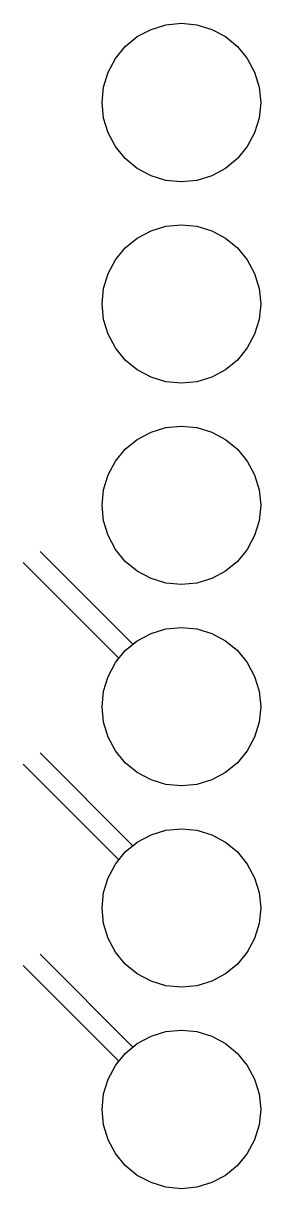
# Model space of a CAD drawing. Header units: millimetres. Extents: x 0 to 489, y -139 to 89.
# Drawn here: x 265.33 to 268.32, y -115.4 to -100.7 of the extents above; entities that cross this region are included whole.
import ezdxf

# ---------------------------------------------------------------- set-up
doc = ezdxf.new("R2010")
doc.units = ezdxf.units.MM
doc.header["$MEASUREMENT"] = 0
doc.layers.add('BLACK', color=7, linetype='CONTINUOUS')

msp = doc.modelspace()

# ---------------------------------------------------------------- linework, layer by layer
at = {"layer": 'BLACK', "linetype": 'Continuous'}
for p, q in [((266.76305, -100.86971), (266.93605, -100.77731)), ((266.76305, -100.86971), (266.93605, -100.77731)), ((266.76305, -100.86971), (266.93605, -100.77731)), ((266.76305, -100.86971), (266.93605, -100.77731)), ((266.93605, -100.77731), (267.12405, -100.72041)), ((266.93605, -100.77731), (267.12405, -100.72041)), ((266.93605, -100.77731), (267.12405, -100.72041)), ((266.93605, -100.77731), (267.12405, -100.72041)), ((267.12405, -100.72041), (267.31905, -100.70121)), ((267.12405, -100.72041), (267.31905, -100.70121)), ((267.12405, -100.72041), (267.31905, -100.70121)), ((267.12405, -100.72041), (267.31905, -100.70121)), ((267.31905, -100.70121), (267.51405, -100.72041)), ((267.31905, -100.70121), (267.51405, -100.72041)), ((267.31905, -100.70121), (267.51405, -100.72041)), ((267.31905, -100.70121), (267.51405, -100.72041)), ((267.51405, -100.72041), (267.70205, -100.77731)), ((267.51405, -100.72041), (267.70205, -100.77731)), ((267.51405, -100.72041), (267.70205, -100.77731)), ((267.51405, -100.72041), (267.70205, -100.77731)), ((267.70205, -100.77731), (267.87505, -100.86971)), ((267.70205, -100.77731), (267.87505, -100.86971)), ((267.70205, -100.77731), (267.87505, -100.86971)), ((267.70205, -100.77731), (267.87505, -100.86971)), ((266.61205, -100.99411), (266.76305, -100.86971)), ((266.61205, -100.99411), (266.76305, -100.86971)), ((266.61205, -100.99411), (266.76305, -100.86971)), ((266.61205, -100.99411), (266.76305, -100.86971)), ((267.87505, -100.86971), (268.02605, -100.99411)), ((267.87505, -100.86971), (268.02605, -100.99411)), ((267.87505, -100.86971), (268.02605, -100.99411)), ((267.87505, -100.86971), (268.02605, -100.99411)), ((266.48805, -101.14561), (266.61205, -100.99411)), ((266.48805, -101.14561), (266.61205, -100.99411)), ((266.48805, -101.14561), (266.61205, -100.99411)), ((266.48805, -101.14561), (266.61205, -100.99411)), ((268.02605, -100.99411), (268.15005, -101.14561)), ((268.02605, -100.99411), (268.15005, -101.14561)), ((268.02605, -100.99411), (268.15005, -101.14561)), ((268.02605, -100.99411), (268.15005, -101.14561)), ((266.39505, -101.31851), (266.48805, -101.14561)), ((266.39505, -101.31851), (266.48805, -101.14561)), ((266.39505, -101.31851), (266.48805, -101.14561)), ((266.39505, -101.31851), (266.48805, -101.14561)), ((268.15005, -101.14561), (268.24305, -101.31851)), ((268.15005, -101.14561), (268.24305, -101.31851)), ((268.15005, -101.14561), (268.24305, -101.31851)), ((268.15005, -101.14561), (268.24305, -101.31851)), ((266.33805, -101.50611), (266.39505, -101.31851)), ((266.33805, -101.50611), (266.39505, -101.31851)), ((266.33805, -101.50611), (266.39505, -101.31851)), ((266.33805, -101.50611), (266.39505, -101.31851)), ((268.24305, -101.31851), (268.30005, -101.50611)), ((268.24305, -101.31851), (268.30005, -101.50611)), ((268.24305, -101.31851), (268.30005, -101.50611)), ((268.24305, -101.31851), (268.30005, -101.50611)), ((266.31905, -101.70121), (266.33805, -101.50611)), ((266.31905, -101.70121), (266.33805, -101.50611)), ((266.31905, -101.70121), (266.33805, -101.50611)), ((266.31905, -101.70121), (266.33805, -101.50611)), ((268.30005, -101.50611), (268.31905, -101.70121)), ((268.30005, -101.50611), (268.31905, -101.70121)), ((268.30005, -101.50611), (268.31905, -101.70121)), ((268.30005, -101.50611), (268.31905, -101.70121)), ((266.33805, -101.89631), (266.31905, -101.70121)), ((266.33805, -101.89631), (266.31905, -101.70121)), ((266.33805, -101.89631), (266.31905, -101.70121)), ((266.33805, -101.89631), (266.31905, -101.70121)), ((268.31905, -101.70121), (268.30005, -101.89631)), ((268.31905, -101.70121), (268.30005, -101.89631)), ((268.31905, -101.70121), (268.30005, -101.89631)), ((268.31905, -101.70121), (268.30005, -101.89631)), ((266.39505, -102.08391), (266.33805, -101.89631)), ((266.39505, -102.08391), (266.33805, -101.89631)), ((266.39505, -102.08391), (266.33805, -101.89631)), ((266.39505, -102.08391), (266.33805, -101.89631)), ((268.30005, -101.89631), (268.24305, -102.08391)), ((268.30005, -101.89631), (268.24305, -102.08391)), ((268.30005, -101.89631), (268.24305, -102.08391)), ((268.30005, -101.89631), (268.24305, -102.08391)), ((266.48805, -102.25681), (266.39505, -102.08391)), ((266.48805, -102.25681), (266.39505, -102.08391)), ((266.48805, -102.25681), (266.39505, -102.08391)), ((266.48805, -102.25681), (266.39505, -102.08391)), ((268.24305, -102.08391), (268.15005, -102.25681)), ((268.24305, -102.08391), (268.15005, -102.25681)), ((268.24305, -102.08391), (268.15005, -102.25681)), ((268.24305, -102.08391), (268.15005, -102.25681)), ((266.61205, -102.40831), (266.48805, -102.25681)), ((266.61205, -102.40831), (266.48805, -102.25681)), ((266.61205, -102.40831), (266.48805, -102.25681)), ((266.61205, -102.40831), (266.48805, -102.25681)), ((268.15005, -102.25681), (268.02605, -102.40831)), ((268.15005, -102.25681), (268.02605, -102.40831)), ((268.15005, -102.25681), (268.02605, -102.40831)), ((268.15005, -102.25681), (268.02605, -102.40831)), ((266.76305, -102.53271), (266.61205, -102.40831)), ((266.76305, -102.53271), (266.61205, -102.40831)), ((266.76305, -102.53271), (266.61205, -102.40831)), ((266.76305, -102.53271), (266.61205, -102.40831)), ((268.02605, -102.40831), (267.87505, -102.53271)), ((268.02605, -102.40831), (267.87505, -102.53271)), ((268.02605, -102.40831), (267.87505, -102.53271)), ((268.02605, -102.40831), (267.87505, -102.53271)), ((266.93605, -102.62511), (266.76305, -102.53271)), ((266.93605, -102.62511), (266.76305, -102.53271)), ((266.93605, -102.62511), (266.76305, -102.53271)), ((266.93605, -102.62511), (266.76305, -102.53271)), ((267.87505, -102.53271), (267.70205, -102.62511)), ((267.87505, -102.53271), (267.70205, -102.62511)), ((267.87505, -102.53271), (267.70205, -102.62511)), ((267.87505, -102.53271), (267.70205, -102.62511)), ((267.12405, -102.68201), (266.93605, -102.62511)), ((267.12405, -102.68201), (266.93605, -102.62511)), ((267.12405, -102.68201), (266.93605, -102.62511)), ((267.12405, -102.68201), (266.93605, -102.62511)), ((267.31905, -102.70121), (267.12405, -102.68201)), ((267.31905, -102.70121), (267.12405, -102.68201)), ((267.31905, -102.70121), (267.12405, -102.68201)), ((267.31905, -102.70121), (267.12405, -102.68201)), ((267.51405, -102.68201), (267.31905, -102.70121)), ((267.51405, -102.68201), (267.31905, -102.70121)), ((267.51405, -102.68201), (267.31905, -102.70121)), ((267.51405, -102.68201), (267.31905, -102.70121)), ((267.70205, -102.62511), (267.51405, -102.68201)), ((267.70205, -102.62511), (267.51405, -102.68201)), ((267.70205, -102.62511), (267.51405, -102.68201)), ((267.70205, -102.62511), (267.51405, -102.68201)), ((266.76305, -103.40971), (266.93605, -103.31731)), ((266.76305, -103.40971), (266.93605, -103.31731)), ((266.76305, -103.40971), (266.93605, -103.31731)), ((266.76305, -103.40971), (266.93605, -103.31731)), ((266.93605, -103.31731), (267.12405, -103.26041)), ((266.93605, -103.31731), (267.12405, -103.26041)), ((266.93605, -103.31731), (267.12405, -103.26041)), ((266.93605, -103.31731), (267.12405, -103.26041)), ((267.12405, -103.26041), (267.31905, -103.24121)), ((267.12405, -103.26041), (267.31905, -103.24121)), ((267.12405, -103.26041), (267.31905, -103.24121)), ((267.12405, -103.26041), (267.31905, -103.24121)), ((267.31905, -103.24121), (267.51405, -103.26041)), ((267.31905, -103.24121), (267.51405, -103.26041)), ((267.31905, -103.24121), (267.51405, -103.26041)), ((267.31905, -103.24121), (267.51405, -103.26041)), ((267.51405, -103.26041), (267.70205, -103.31731)), ((267.51405, -103.26041), (267.70205, -103.31731)), ((267.51405, -103.26041), (267.70205, -103.31731)), ((267.51405, -103.26041), (267.70205, -103.31731)), ((267.70205, -103.31731), (267.87505, -103.40971)), ((267.70205, -103.31731), (267.87505, -103.40971)), ((267.70205, -103.31731), (267.87505, -103.40971)), ((267.70205, -103.31731), (267.87505, -103.40971)), ((266.61205, -103.53411), (266.76305, -103.40971)), ((266.61205, -103.53411), (266.76305, -103.40971)), ((266.61205, -103.53411), (266.76305, -103.40971)), ((266.61205, -103.53411), (266.76305, -103.40971)), ((267.87505, -103.40971), (268.02605, -103.53411)), ((267.87505, -103.40971), (268.02605, -103.53411)), ((267.87505, -103.40971), (268.02605, -103.53411)), ((267.87505, -103.40971), (268.02605, -103.53411)), ((266.48805, -103.68561), (266.61205, -103.53411)), ((266.48805, -103.68561), (266.61205, -103.53411)), ((266.48805, -103.68561), (266.61205, -103.53411)), ((266.48805, -103.68561), (266.61205, -103.53411)), ((268.02605, -103.53411), (268.15005, -103.68561)), ((268.02605, -103.53411), (268.15005, -103.68561)), ((268.02605, -103.53411), (268.15005, -103.68561)), ((268.02605, -103.53411), (268.15005, -103.68561)), ((266.39505, -103.85851), (266.48805, -103.68561)), ((266.39505, -103.85851), (266.48805, -103.68561)), ((266.39505, -103.85851), (266.48805, -103.68561)), ((266.39505, -103.85851), (266.48805, -103.68561)), ((268.15005, -103.68561), (268.24305, -103.85851)), ((268.15005, -103.68561), (268.24305, -103.85851)), ((268.15005, -103.68561), (268.24305, -103.85851)), ((268.15005, -103.68561), (268.24305, -103.85851)), ((266.33805, -104.04611), (266.39505, -103.85851)), ((266.33805, -104.04611), (266.39505, -103.85851)), ((266.33805, -104.04611), (266.39505, -103.85851)), ((266.33805, -104.04611), (266.39505, -103.85851)), ((268.24305, -103.85851), (268.30005, -104.04611)), ((268.24305, -103.85851), (268.30005, -104.04611)), ((268.24305, -103.85851), (268.30005, -104.04611)), ((268.24305, -103.85851), (268.30005, -104.04611)), ((266.31905, -104.24121), (266.33805, -104.04611)), ((266.31905, -104.24121), (266.33805, -104.04611)), ((266.31905, -104.24121), (266.33805, -104.04611)), ((266.31905, -104.24121), (266.33805, -104.04611)), ((268.30005, -104.04611), (268.31905, -104.24121)), ((268.30005, -104.04611), (268.31905, -104.24121)), ((268.30005, -104.04611), (268.31905, -104.24121)), ((268.30005, -104.04611), (268.31905, -104.24121)), ((266.33805, -104.43631), (266.31905, -104.24121)), ((266.33805, -104.43631), (266.31905, -104.24121)), ((266.33805, -104.43631), (266.31905, -104.24121)), ((266.33805, -104.43631), (266.31905, -104.24121)), ((268.31905, -104.24121), (268.30005, -104.43631)), ((268.31905, -104.24121), (268.30005, -104.43631)), ((268.31905, -104.24121), (268.30005, -104.43631)), ((268.31905, -104.24121), (268.30005, -104.43631)), ((266.39505, -104.62391), (266.33805, -104.43631)), ((266.39505, -104.62391), (266.33805, -104.43631)), ((266.39505, -104.62391), (266.33805, -104.43631)), ((266.39505, -104.62391), (266.33805, -104.43631)), ((268.30005, -104.43631), (268.24305, -104.62391)), ((268.30005, -104.43631), (268.24305, -104.62391)), ((268.30005, -104.43631), (268.24305, -104.62391)), ((268.30005, -104.43631), (268.24305, -104.62391)), ((266.48805, -104.79681), (266.39505, -104.62391)), ((266.48805, -104.79681), (266.39505, -104.62391)), ((266.48805, -104.79681), (266.39505, -104.62391)), ((266.48805, -104.79681), (266.39505, -104.62391)), ((268.24305, -104.62391), (268.15005, -104.79681)), ((268.24305, -104.62391), (268.15005, -104.79681)), ((268.24305, -104.62391), (268.15005, -104.79681)), ((268.24305, -104.62391), (268.15005, -104.79681)), ((266.61205, -104.94831), (266.48805, -104.79681)), ((266.61205, -104.94831), (266.48805, -104.79681)), ((266.61205, -104.94831), (266.48805, -104.79681)), ((266.61205, -104.94831), (266.48805, -104.79681)), ((268.15005, -104.79681), (268.02605, -104.94831)), ((268.15005, -104.79681), (268.02605, -104.94831)), ((268.15005, -104.79681), (268.02605, -104.94831)), ((268.15005, -104.79681), (268.02605, -104.94831)), ((266.76305, -105.07271), (266.61205, -104.94831)), ((266.76305, -105.07271), (266.61205, -104.94831)), ((266.76305, -105.07271), (266.61205, -104.94831)), ((266.76305, -105.07271), (266.61205, -104.94831)), ((268.02605, -104.94831), (267.87505, -105.07271)), ((268.02605, -104.94831), (267.87505, -105.07271)), ((268.02605, -104.94831), (267.87505, -105.07271)), ((268.02605, -104.94831), (267.87505, -105.07271)), ((266.93605, -105.16511), (266.76305, -105.07271)), ((266.93605, -105.16511), (266.76305, -105.07271)), ((266.93605, -105.16511), (266.76305, -105.07271)), ((266.93605, -105.16511), (266.76305, -105.07271)), ((267.87505, -105.07271), (267.70205, -105.16511)), ((267.87505, -105.07271), (267.70205, -105.16511)), ((267.87505, -105.07271), (267.70205, -105.16511)), ((267.87505, -105.07271), (267.70205, -105.16511)), ((267.12405, -105.22201), (266.93605, -105.16511)), ((267.12405, -105.22201), (266.93605, -105.16511)), ((267.12405, -105.22201), (266.93605, -105.16511)), ((267.12405, -105.22201), (266.93605, -105.16511)), ((267.31905, -105.24121), (267.12405, -105.22201)), ((267.31905, -105.24121), (267.12405, -105.22201)), ((267.31905, -105.24121), (267.12405, -105.22201)), ((267.31905, -105.24121), (267.12405, -105.22201)), ((267.51405, -105.22201), (267.31905, -105.24121)), ((267.51405, -105.22201), (267.31905, -105.24121)), ((267.51405, -105.22201), (267.31905, -105.24121)), ((267.51405, -105.22201), (267.31905, -105.24121)), ((267.70205, -105.16511), (267.51405, -105.22201)), ((267.70205, -105.16511), (267.51405, -105.22201)), ((267.70205, -105.16511), (267.51405, -105.22201)), ((267.70205, -105.16511), (267.51405, -105.22201)), ((266.93605, -105.85731), (267.12405, -105.80041)), ((266.93605, -105.85731), (267.12405, -105.80041)), ((266.93605, -105.85731), (267.12405, -105.80041)), ((266.93605, -105.85731), (267.12405, -105.80041)), ((267.12405, -105.80041), (267.31905, -105.78121)), ((267.12405, -105.80041), (267.31905, -105.78121)), ((267.12405, -105.80041), (267.31905, -105.78121)), ((267.12405, -105.80041), (267.31905, -105.78121)), ((267.31905, -105.78121), (267.51405, -105.80041)), ((267.31905, -105.78121), (267.51405, -105.80041)), ((267.31905, -105.78121), (267.51405, -105.80041)), ((267.31905, -105.78121), (267.51405, -105.80041)), ((267.51405, -105.80041), (267.70205, -105.85731)), ((267.51405, -105.80041), (267.70205, -105.85731)), ((267.51405, -105.80041), (267.70205, -105.85731)), ((267.51405, -105.80041), (267.70205, -105.85731)), ((266.61205, -106.07411), (266.76305, -105.94971)), ((266.61205, -106.07411), (266.76305, -105.94971)), ((266.61205, -106.07411), (266.76305, -105.94971)), ((266.61205, -106.07411), (266.76305, -105.94971)), ((266.76305, -105.94971), (266.93605, -105.85731)), ((266.76305, -105.94971), (266.93605, -105.85731)), ((266.76305, -105.94971), (266.93605, -105.85731)), ((266.76305, -105.94971), (266.93605, -105.85731)), ((267.70205, -105.85731), (267.87505, -105.94971)), ((267.70205, -105.85731), (267.87505, -105.94971)), ((267.70205, -105.85731), (267.87505, -105.94971)), ((267.70205, -105.85731), (267.87505, -105.94971)), ((267.87505, -105.94971), (268.02605, -106.07411)), ((267.87505, -105.94971), (268.02605, -106.07411)), ((267.87505, -105.94971), (268.02605, -106.07411)), ((267.87505, -105.94971), (268.02605, -106.07411)), ((266.48805, -106.22561), (266.61205, -106.07411)), ((266.48805, -106.22561), (266.61205, -106.07411)), ((266.48805, -106.22561), (266.61205, -106.07411)), ((266.48805, -106.22561), (266.61205, -106.07411)), ((268.02605, -106.07411), (268.15005, -106.22561)), ((268.02605, -106.07411), (268.15005, -106.22561)), ((268.02605, -106.07411), (268.15005, -106.22561)), ((268.02605, -106.07411), (268.15005, -106.22561)), ((266.39505, -106.39851), (266.48805, -106.22561)), ((266.39505, -106.39851), (266.48805, -106.22561)), ((266.39505, -106.39851), (266.48805, -106.22561)), ((266.39505, -106.39851), (266.48805, -106.22561)), ((268.15005, -106.22561), (268.24305, -106.39851)), ((268.15005, -106.22561), (268.24305, -106.39851)), ((268.15005, -106.22561), (268.24305, -106.39851)), ((268.15005, -106.22561), (268.24305, -106.39851)), ((266.33805, -106.58611), (266.39505, -106.39851)), ((266.33805, -106.58611), (266.39505, -106.39851)), ((266.33805, -106.58611), (266.39505, -106.39851)), ((266.33805, -106.58611), (266.39505, -106.39851)), ((268.24305, -106.39851), (268.30005, -106.58611)), ((268.24305, -106.39851), (268.30005, -106.58611)), ((268.24305, -106.39851), (268.30005, -106.58611)), ((268.24305, -106.39851), (268.30005, -106.58611)), ((266.31905, -106.78121), (266.33805, -106.58611)), ((266.31905, -106.78121), (266.33805, -106.58611)), ((266.31905, -106.78121), (266.33805, -106.58611)), ((266.31905, -106.78121), (266.33805, -106.58611)), ((268.30005, -106.58611), (268.31905, -106.78121)), ((268.30005, -106.58611), (268.31905, -106.78121)), ((268.30005, -106.58611), (268.31905, -106.78121)), ((268.30005, -106.58611), (268.31905, -106.78121)), ((266.33805, -106.97631), (266.31905, -106.78121)), ((266.33805, -106.97631), (266.31905, -106.78121)), ((266.33805, -106.97631), (266.31905, -106.78121)), ((266.33805, -106.97631), (266.31905, -106.78121)), ((268.31905, -106.78121), (268.30005, -106.97631)), ((268.31905, -106.78121), (268.30005, -106.97631)), ((268.31905, -106.78121), (268.30005, -106.97631)), ((268.31905, -106.78121), (268.30005, -106.97631)), ((266.39505, -107.16391), (266.33805, -106.97631)), ((266.39505, -107.16391), (266.33805, -106.97631)), ((266.39505, -107.16391), (266.33805, -106.97631)), ((266.39505, -107.16391), (266.33805, -106.97631)), ((268.30005, -106.97631), (268.24305, -107.16391)), ((268.30005, -106.97631), (268.24305, -107.16391)), ((268.30005, -106.97631), (268.24305, -107.16391)), ((268.30005, -106.97631), (268.24305, -107.16391)), ((266.48805, -107.33681), (266.39505, -107.16391)), ((266.48805, -107.33681), (266.39505, -107.16391)), ((266.48805, -107.33681), (266.39505, -107.16391)), ((266.48805, -107.33681), (266.39505, -107.16391)), ((268.24305, -107.16391), (268.15005, -107.33681)), ((268.24305, -107.16391), (268.15005, -107.33681)), ((268.24305, -107.16391), (268.15005, -107.33681)), ((268.24305, -107.16391), (268.15005, -107.33681)), ((265.53905, -107.36441), (266.70905, -108.53441)), ((266.61205, -107.48831), (266.48805, -107.33681)), ((266.61205, -107.48831), (266.48805, -107.33681)), ((266.61205, -107.48831), (266.48805, -107.33681)), ((266.61205, -107.48831), (266.48805, -107.33681)), ((268.15005, -107.33681), (268.02605, -107.48831)), ((268.15005, -107.33681), (268.02605, -107.48831)), ((268.15005, -107.33681), (268.02605, -107.48831)), ((268.15005, -107.33681), (268.02605, -107.48831)), ((266.53205, -108.71121), (265.32605, -107.50461)), ((266.76305, -107.61271), (266.61205, -107.48831)), ((266.76305, -107.61271), (266.61205, -107.48831)), ((266.76305, -107.61271), (266.61205, -107.48831)), ((266.76305, -107.61271), (266.61205, -107.48831)), ((268.02605, -107.48831), (267.87505, -107.61271)), ((268.02605, -107.48831), (267.87505, -107.61271)), ((268.02605, -107.48831), (267.87505, -107.61271)), ((268.02605, -107.48831), (267.87505, -107.61271)), ((266.93605, -107.70511), (266.76305, -107.61271)), ((266.93605, -107.70511), (266.76305, -107.61271)), ((266.93605, -107.70511), (266.76305, -107.61271)), ((266.93605, -107.70511), (266.76305, -107.61271)), ((267.12405, -107.76201), (266.93605, -107.70511)), ((267.12405, -107.76201), (266.93605, -107.70511)), ((267.12405, -107.76201), (266.93605, -107.70511)), ((267.12405, -107.76201), (266.93605, -107.70511)), ((267.70205, -107.70511), (267.51405, -107.76201)), ((267.70205, -107.70511), (267.51405, -107.76201)), ((267.70205, -107.70511), (267.51405, -107.76201)), ((267.70205, -107.70511), (267.51405, -107.76201)), ((267.87505, -107.61271), (267.70205, -107.70511)), ((267.87505, -107.61271), (267.70205, -107.70511)), ((267.87505, -107.61271), (267.70205, -107.70511)), ((267.87505, -107.61271), (267.70205, -107.70511)), ((267.31905, -107.78121), (267.12405, -107.76201)), ((267.31905, -107.78121), (267.12405, -107.76201)), ((267.31905, -107.78121), (267.12405, -107.76201)), ((267.31905, -107.78121), (267.12405, -107.76201)), ((267.51405, -107.76201), (267.31905, -107.78121)), ((267.51405, -107.76201), (267.31905, -107.78121)), ((267.51405, -107.76201), (267.31905, -107.78121)), ((267.51405, -107.76201), (267.31905, -107.78121)), ((267.12405, -108.34041), (267.31905, -108.32121)), ((267.12405, -108.34041), (267.31905, -108.32121)), ((267.12405, -108.34041), (267.31905, -108.32121)), ((267.12405, -108.34041), (267.31905, -108.32121)), ((267.31905, -108.32121), (267.51405, -108.34041)), ((267.31905, -108.32121), (267.51405, -108.34041)), ((267.31905, -108.32121), (267.51405, -108.34041)), ((267.31905, -108.32121), (267.51405, -108.34041)), ((266.76305, -108.48971), (266.93605, -108.39731)), ((266.76305, -108.48971), (266.93605, -108.39731)), ((266.76305, -108.48971), (266.93605, -108.39731)), ((266.76305, -108.48971), (266.93605, -108.39731)), ((266.93605, -108.39731), (267.12405, -108.34041)), ((266.93605, -108.39731), (267.12405, -108.34041)), ((266.93605, -108.39731), (267.12405, -108.34041)), ((266.93605, -108.39731), (267.12405, -108.34041)), ((267.51405, -108.34041), (267.70205, -108.39731)), ((267.51405, -108.34041), (267.70205, -108.39731)), ((267.51405, -108.34041), (267.70205, -108.39731)), ((267.51405, -108.34041), (267.70205, -108.39731)), ((267.70205, -108.39731), (267.87505, -108.48971)), ((267.70205, -108.39731), (267.87505, -108.48971)), ((267.70205, -108.39731), (267.87505, -108.48971)), ((267.70205, -108.39731), (267.87505, -108.48971)), ((266.48805, -108.76561), (266.61205, -108.61411)), ((266.48805, -108.76561), (266.61205, -108.61411)), ((266.48805, -108.76561), (266.61205, -108.61411)), ((266.61205, -108.61411), (266.76305, -108.48971)), ((266.61205, -108.61411), (266.76305, -108.48971)), ((266.61205, -108.61411), (266.76305, -108.48971)), ((266.70905, -108.53441), (266.76305, -108.48971)), ((267.87505, -108.48971), (268.02605, -108.61411)), ((267.87505, -108.48971), (268.02605, -108.61411)), ((267.87505, -108.48971), (268.02605, -108.61411)), ((267.87505, -108.48971), (268.02605, -108.61411)), ((268.02605, -108.61411), (268.15005, -108.76561)), ((268.02605, -108.61411), (268.15005, -108.76561)), ((268.02605, -108.61411), (268.15005, -108.76561)), ((268.02605, -108.61411), (268.15005, -108.76561)), ((266.39505, -108.93851), (266.48805, -108.76561)), ((266.39505, -108.93851), (266.48805, -108.76561)), ((266.39505, -108.93851), (266.48805, -108.76561)), ((266.39505, -108.93851), (266.48805, -108.76561)), ((266.48805, -108.76561), (266.53205, -108.71121)), ((268.15005, -108.76561), (268.24305, -108.93851)), ((268.15005, -108.76561), (268.24305, -108.93851)), ((268.15005, -108.76561), (268.24305, -108.93851)), ((268.15005, -108.76561), (268.24305, -108.93851)), ((266.33805, -109.12611), (266.39505, -108.93851)), ((266.33805, -109.12611), (266.39505, -108.93851)), ((266.33805, -109.12611), (266.39505, -108.93851)), ((266.33805, -109.12611), (266.39505, -108.93851)), ((268.24305, -108.93851), (268.30005, -109.12611)), ((268.24305, -108.93851), (268.30005, -109.12611)), ((268.24305, -108.93851), (268.30005, -109.12611)), ((268.24305, -108.93851), (268.30005, -109.12611)), ((266.31905, -109.32121), (266.33805, -109.12611)), ((266.31905, -109.32121), (266.33805, -109.12611)), ((266.31905, -109.32121), (266.33805, -109.12611)), ((266.31905, -109.32121), (266.33805, -109.12611)), ((268.30005, -109.12611), (268.31905, -109.32121)), ((268.30005, -109.12611), (268.31905, -109.32121)), ((268.30005, -109.12611), (268.31905, -109.32121)), ((268.30005, -109.12611), (268.31905, -109.32121)), ((266.33805, -109.51631), (266.31905, -109.32121)), ((266.33805, -109.51631), (266.31905, -109.32121)), ((266.33805, -109.51631), (266.31905, -109.32121)), ((266.33805, -109.51631), (266.31905, -109.32121)), ((268.31905, -109.32121), (268.30005, -109.51631)), ((268.31905, -109.32121), (268.30005, -109.51631)), ((268.31905, -109.32121), (268.30005, -109.51631)), ((268.31905, -109.32121), (268.30005, -109.51631)), ((266.39505, -109.70391), (266.33805, -109.51631)), ((266.39505, -109.70391), (266.33805, -109.51631)), ((266.39505, -109.70391), (266.33805, -109.51631)), ((266.39505, -109.70391), (266.33805, -109.51631)), ((268.30005, -109.51631), (268.24305, -109.70391)), ((268.30005, -109.51631), (268.24305, -109.70391)), ((268.30005, -109.51631), (268.24305, -109.70391)), ((268.30005, -109.51631), (268.24305, -109.70391)), ((266.48805, -109.87681), (266.39505, -109.70391)), ((266.48805, -109.87681), (266.39505, -109.70391)), ((266.48805, -109.87681), (266.39505, -109.70391)), ((266.48805, -109.87681), (266.39505, -109.70391)), ((268.24305, -109.70391), (268.15005, -109.87681)), ((268.24305, -109.70391), (268.15005, -109.87681)), ((268.24305, -109.70391), (268.15005, -109.87681)), ((268.24305, -109.70391), (268.15005, -109.87681)), ((265.53905, -109.90441), (266.70905, -111.07441)), ((266.61205, -110.02831), (266.48805, -109.87681)), ((266.61205, -110.02831), (266.48805, -109.87681)), ((266.61205, -110.02831), (266.48805, -109.87681)), ((266.61205, -110.02831), (266.48805, -109.87681)), ((268.15005, -109.87681), (268.02605, -110.02831)), ((268.15005, -109.87681), (268.02605, -110.02831)), ((268.15005, -109.87681), (268.02605, -110.02831)), ((268.15005, -109.87681), (268.02605, -110.02831)), ((266.53205, -111.25121), (265.32605, -110.04461)), ((266.76305, -110.15271), (266.61205, -110.02831)), ((266.76305, -110.15271), (266.61205, -110.02831)), ((266.76305, -110.15271), (266.61205, -110.02831)), ((266.76305, -110.15271), (266.61205, -110.02831)), ((268.02605, -110.02831), (267.87505, -110.15271)), ((268.02605, -110.02831), (267.87505, -110.15271)), ((268.02605, -110.02831), (267.87505, -110.15271)), ((268.02605, -110.02831), (267.87505, -110.15271)), ((266.93605, -110.24511), (266.76305, -110.15271)), ((266.93605, -110.24511), (266.76305, -110.15271)), ((266.93605, -110.24511), (266.76305, -110.15271)), ((266.93605, -110.24511), (266.76305, -110.15271)), ((267.12405, -110.30201), (266.93605, -110.24511)), ((267.12405, -110.30201), (266.93605, -110.24511)), ((267.12405, -110.30201), (266.93605, -110.24511)), ((267.12405, -110.30201), (266.93605, -110.24511)), ((267.70205, -110.24511), (267.51405, -110.30201)), ((267.70205, -110.24511), (267.51405, -110.30201)), ((267.70205, -110.24511), (267.51405, -110.30201)), ((267.70205, -110.24511), (267.51405, -110.30201)), ((267.87505, -110.15271), (267.70205, -110.24511)), ((267.87505, -110.15271), (267.70205, -110.24511)), ((267.87505, -110.15271), (267.70205, -110.24511)), ((267.87505, -110.15271), (267.70205, -110.24511)), ((267.31905, -110.32121), (267.12405, -110.30201)), ((267.31905, -110.32121), (267.12405, -110.30201)), ((267.31905, -110.32121), (267.12405, -110.30201)), ((267.31905, -110.32121), (267.12405, -110.30201)), ((267.51405, -110.30201), (267.31905, -110.32121)), ((267.51405, -110.30201), (267.31905, -110.32121)), ((267.51405, -110.30201), (267.31905, -110.32121)), ((267.51405, -110.30201), (267.31905, -110.32121)), ((266.76305, -111.02971), (266.93605, -110.93731)), ((266.76305, -111.02971), (266.93605, -110.93731)), ((266.76305, -111.02971), (266.93605, -110.93731)), ((266.76305, -111.02971), (266.93605, -110.93731)), ((266.93605, -110.93731), (267.12405, -110.88041)), ((266.93605, -110.93731), (267.12405, -110.88041)), ((266.93605, -110.93731), (267.12405, -110.88041)), ((266.93605, -110.93731), (267.12405, -110.88041)), ((267.12405, -110.88041), (267.31905, -110.86121)), ((267.12405, -110.88041), (267.31905, -110.86121)), ((267.12405, -110.88041), (267.31905, -110.86121)), ((267.12405, -110.88041), (267.31905, -110.86121)), ((267.31905, -110.86121), (267.51405, -110.88041)), ((267.31905, -110.86121), (267.51405, -110.88041)), ((267.31905, -110.86121), (267.51405, -110.88041)), ((267.31905, -110.86121), (267.51405, -110.88041)), ((267.51405, -110.88041), (267.70205, -110.93731)), ((267.51405, -110.88041), (267.70205, -110.93731)), ((267.51405, -110.88041), (267.70205, -110.93731)), ((267.51405, -110.88041), (267.70205, -110.93731)), ((267.70205, -110.93731), (267.87505, -111.02971)), ((267.70205, -110.93731), (267.87505, -111.02971)), ((267.70205, -110.93731), (267.87505, -111.02971)), ((267.70205, -110.93731), (267.87505, -111.02971)), ((266.61205, -111.15411), (266.76305, -111.02971)), ((266.61205, -111.15411), (266.76305, -111.02971)), ((266.61205, -111.15411), (266.76305, -111.02971)), ((266.70905, -111.07441), (266.76305, -111.02971)), ((267.87505, -111.02971), (268.02605, -111.15411)), ((267.87505, -111.02971), (268.02605, -111.15411)), ((267.87505, -111.02971), (268.02605, -111.15411)), ((267.87505, -111.02971), (268.02605, -111.15411)), ((266.48805, -111.30561), (266.61205, -111.15411)), ((266.48805, -111.30561), (266.61205, -111.15411)), ((266.48805, -111.30561), (266.61205, -111.15411)), ((266.48805, -111.30561), (266.53205, -111.25121)), ((268.02605, -111.15411), (268.15005, -111.30561)), ((268.02605, -111.15411), (268.15005, -111.30561)), ((268.02605, -111.15411), (268.15005, -111.30561)), ((268.02605, -111.15411), (268.15005, -111.30561)), ((266.39505, -111.47851), (266.48805, -111.30561)), ((266.39505, -111.47851), (266.48805, -111.30561)), ((266.39505, -111.47851), (266.48805, -111.30561)), ((266.39505, -111.47851), (266.48805, -111.30561)), ((268.15005, -111.30561), (268.24305, -111.47851)), ((268.15005, -111.30561), (268.24305, -111.47851)), ((268.15005, -111.30561), (268.24305, -111.47851)), ((268.15005, -111.30561), (268.24305, -111.47851)), ((266.33805, -111.66611), (266.39505, -111.47851)), ((266.33805, -111.66611), (266.39505, -111.47851)), ((266.33805, -111.66611), (266.39505, -111.47851)), ((266.33805, -111.66611), (266.39505, -111.47851)), ((268.24305, -111.47851), (268.30005, -111.66611)), ((268.24305, -111.47851), (268.30005, -111.66611)), ((268.24305, -111.47851), (268.30005, -111.66611)), ((268.24305, -111.47851), (268.30005, -111.66611)), ((266.31905, -111.86121), (266.33805, -111.66611)), ((266.31905, -111.86121), (266.33805, -111.66611)), ((266.31905, -111.86121), (266.33805, -111.66611)), ((266.31905, -111.86121), (266.33805, -111.66611)), ((268.30005, -111.66611), (268.31905, -111.86121)), ((268.30005, -111.66611), (268.31905, -111.86121)), ((268.30005, -111.66611), (268.31905, -111.86121)), ((268.30005, -111.66611), (268.31905, -111.86121)), ((266.33805, -112.05631), (266.31905, -111.86121)), ((266.33805, -112.05631), (266.31905, -111.86121)), ((266.33805, -112.05631), (266.31905, -111.86121)), ((266.33805, -112.05631), (266.31905, -111.86121)), ((268.31905, -111.86121), (268.30005, -112.05631)), ((268.31905, -111.86121), (268.30005, -112.05631)), ((268.31905, -111.86121), (268.30005, -112.05631)), ((268.31905, -111.86121), (268.30005, -112.05631)), ((266.39505, -112.24391), (266.33805, -112.05631)), ((266.39505, -112.24391), (266.33805, -112.05631)), ((266.39505, -112.24391), (266.33805, -112.05631)), ((266.39505, -112.24391), (266.33805, -112.05631)), ((268.30005, -112.05631), (268.24305, -112.24391)), ((268.30005, -112.05631), (268.24305, -112.24391)), ((268.30005, -112.05631), (268.24305, -112.24391)), ((268.30005, -112.05631), (268.24305, -112.24391)), ((266.48805, -112.41681), (266.39505, -112.24391)), ((266.48805, -112.41681), (266.39505, -112.24391)), ((266.48805, -112.41681), (266.39505, -112.24391)), ((266.48805, -112.41681), (266.39505, -112.24391)), ((268.24305, -112.24391), (268.15005, -112.41681)), ((268.24305, -112.24391), (268.15005, -112.41681)), ((268.24305, -112.24391), (268.15005, -112.41681)), ((268.24305, -112.24391), (268.15005, -112.41681)), ((265.53905, -112.44441), (266.70905, -113.61441)), ((266.61205, -112.56831), (266.48805, -112.41681)), ((266.61205, -112.56831), (266.48805, -112.41681)), ((266.61205, -112.56831), (266.48805, -112.41681)), ((266.61205, -112.56831), (266.48805, -112.41681)), ((268.15005, -112.41681), (268.02605, -112.56831)), ((268.15005, -112.41681), (268.02605, -112.56831)), ((268.15005, -112.41681), (268.02605, -112.56831)), ((268.15005, -112.41681), (268.02605, -112.56831)), ((266.53205, -113.79121), (265.32605, -112.58461)), ((266.76305, -112.69271), (266.61205, -112.56831)), ((266.76305, -112.69271), (266.61205, -112.56831)), ((266.76305, -112.69271), (266.61205, -112.56831)), ((266.76305, -112.69271), (266.61205, -112.56831)), ((268.02605, -112.56831), (267.87505, -112.69271)), ((268.02605, -112.56831), (267.87505, -112.69271)), ((268.02605, -112.56831), (267.87505, -112.69271)), ((268.02605, -112.56831), (267.87505, -112.69271)), ((266.93605, -112.78511), (266.76305, -112.69271)), ((266.93605, -112.78511), (266.76305, -112.69271)), ((266.93605, -112.78511), (266.76305, -112.69271)), ((266.93605, -112.78511), (266.76305, -112.69271)), ((267.87505, -112.69271), (267.70205, -112.78511)), ((267.87505, -112.69271), (267.70205, -112.78511)), ((267.87505, -112.69271), (267.70205, -112.78511)), ((267.87505, -112.69271), (267.70205, -112.78511)), ((267.12405, -112.84201), (266.93605, -112.78511)), ((267.12405, -112.84201), (266.93605, -112.78511)), ((267.12405, -112.84201), (266.93605, -112.78511)), ((267.12405, -112.84201), (266.93605, -112.78511)), ((267.31905, -112.86121), (267.12405, -112.84201)), ((267.31905, -112.86121), (267.12405, -112.84201)), ((267.31905, -112.86121), (267.12405, -112.84201)), ((267.31905, -112.86121), (267.12405, -112.84201)), ((267.51405, -112.84201), (267.31905, -112.86121)), ((267.51405, -112.84201), (267.31905, -112.86121)), ((267.51405, -112.84201), (267.31905, -112.86121)), ((267.51405, -112.84201), (267.31905, -112.86121)), ((267.70205, -112.78511), (267.51405, -112.84201)), ((267.70205, -112.78511), (267.51405, -112.84201)), ((267.70205, -112.78511), (267.51405, -112.84201)), ((267.70205, -112.78511), (267.51405, -112.84201)), ((266.76305, -113.56971), (266.93605, -113.47731)), ((266.76305, -113.56971), (266.93605, -113.47731)), ((266.76305, -113.56971), (266.93605, -113.47731)), ((266.76305, -113.56971), (266.93605, -113.47731)), ((266.93605, -113.47731), (267.12405, -113.42041)), ((266.93605, -113.47731), (267.12405, -113.42041)), ((266.93605, -113.47731), (267.12405, -113.42041)), ((266.93605, -113.47731), (267.12405, -113.42041)), ((267.12405, -113.42041), (267.31905, -113.40121)), ((267.12405, -113.42041), (267.31905, -113.40121)), ((267.12405, -113.42041), (267.31905, -113.40121)), ((267.12405, -113.42041), (267.31905, -113.40121)), ((267.31905, -113.40121), (267.51405, -113.42041)), ((267.31905, -113.40121), (267.51405, -113.42041)), ((267.31905, -113.40121), (267.51405, -113.42041)), ((267.31905, -113.40121), (267.51405, -113.42041)), ((267.51405, -113.42041), (267.70205, -113.47731)), ((267.51405, -113.42041), (267.70205, -113.47731)), ((267.51405, -113.42041), (267.70205, -113.47731)), ((267.51405, -113.42041), (267.70205, -113.47731)), ((267.70205, -113.47731), (267.87505, -113.56971)), ((267.70205, -113.47731), (267.87505, -113.56971)), ((267.70205, -113.47731), (267.87505, -113.56971)), ((267.70205, -113.47731), (267.87505, -113.56971)), ((266.61205, -113.69411), (266.76305, -113.56971)), ((266.61205, -113.69411), (266.76305, -113.56971)), ((266.61205, -113.69411), (266.76305, -113.56971)), ((266.70905, -113.61441), (266.76305, -113.56971)), ((267.87505, -113.56971), (268.02605, -113.69411)), ((267.87505, -113.56971), (268.02605, -113.69411)), ((267.87505, -113.56971), (268.02605, -113.69411)), ((267.87505, -113.56971), (268.02605, -113.69411)), ((266.48805, -113.84561), (266.61205, -113.69411)), ((266.48805, -113.84561), (266.61205, -113.69411)), ((266.48805, -113.84561), (266.61205, -113.69411)), ((268.02605, -113.69411), (268.15005, -113.84561)), ((268.02605, -113.69411), (268.15005, -113.84561)), ((268.02605, -113.69411), (268.15005, -113.84561)), ((268.02605, -113.69411), (268.15005, -113.84561)), ((266.39505, -114.01851), (266.48805, -113.84561)), ((266.39505, -114.01851), (266.48805, -113.84561)), ((266.39505, -114.01851), (266.48805, -113.84561)), ((266.39505, -114.01851), (266.48805, -113.84561)), ((266.48805, -113.84561), (266.53205, -113.79121)), ((268.15005, -113.84561), (268.24305, -114.01851)), ((268.15005, -113.84561), (268.24305, -114.01851)), ((268.15005, -113.84561), (268.24305, -114.01851)), ((268.15005, -113.84561), (268.24305, -114.01851)), ((266.33805, -114.20611), (266.39505, -114.01851)), ((266.33805, -114.20611), (266.39505, -114.01851)), ((266.33805, -114.20611), (266.39505, -114.01851)), ((266.33805, -114.20611), (266.39505, -114.01851)), ((268.24305, -114.01851), (268.30005, -114.20611)), ((268.24305, -114.01851), (268.30005, -114.20611)), ((268.24305, -114.01851), (268.30005, -114.20611)), ((268.24305, -114.01851), (268.30005, -114.20611)), ((266.31905, -114.40121), (266.33805, -114.20611)), ((266.31905, -114.40121), (266.33805, -114.20611)), ((266.31905, -114.40121), (266.33805, -114.20611)), ((266.31905, -114.40121), (266.33805, -114.20611)), ((268.30005, -114.20611), (268.31905, -114.40121)), ((268.30005, -114.20611), (268.31905, -114.40121)), ((268.30005, -114.20611), (268.31905, -114.40121)), ((268.30005, -114.20611), (268.31905, -114.40121)), ((266.33805, -114.59631), (266.31905, -114.40121)), ((266.33805, -114.59631), (266.31905, -114.40121)), ((266.33805, -114.59631), (266.31905, -114.40121)), ((266.33805, -114.59631), (266.31905, -114.40121)), ((268.31905, -114.40121), (268.30005, -114.59631)), ((268.31905, -114.40121), (268.30005, -114.59631)), ((268.31905, -114.40121), (268.30005, -114.59631)), ((268.31905, -114.40121), (268.30005, -114.59631)), ((266.39505, -114.78391), (266.33805, -114.59631)), ((266.39505, -114.78391), (266.33805, -114.59631)), ((266.39505, -114.78391), (266.33805, -114.59631)), ((266.39505, -114.78391), (266.33805, -114.59631)), ((268.30005, -114.59631), (268.24305, -114.78391)), ((268.30005, -114.59631), (268.24305, -114.78391)), ((268.30005, -114.59631), (268.24305, -114.78391)), ((268.30005, -114.59631), (268.24305, -114.78391)), ((266.48805, -114.95681), (266.39505, -114.78391)), ((266.48805, -114.95681), (266.39505, -114.78391)), ((266.48805, -114.95681), (266.39505, -114.78391)), ((266.48805, -114.95681), (266.39505, -114.78391)), ((268.24305, -114.78391), (268.15005, -114.95681)), ((268.24305, -114.78391), (268.15005, -114.95681)), ((268.24305, -114.78391), (268.15005, -114.95681)), ((268.24305, -114.78391), (268.15005, -114.95681)), ((266.61205, -115.10831), (266.48805, -114.95681)), ((266.61205, -115.10831), (266.48805, -114.95681)), ((266.61205, -115.10831), (266.48805, -114.95681)), ((266.61205, -115.10831), (266.48805, -114.95681)), ((268.15005, -114.95681), (268.02605, -115.10831)), ((268.15005, -114.95681), (268.02605, -115.10831)), ((268.15005, -114.95681), (268.02605, -115.10831)), ((268.15005, -114.95681), (268.02605, -115.10831)), ((266.76305, -115.23271), (266.61205, -115.10831)), ((266.76305, -115.23271), (266.61205, -115.10831)), ((266.76305, -115.23271), (266.61205, -115.10831)), ((266.76305, -115.23271), (266.61205, -115.10831)), ((266.93605, -115.32511), (266.76305, -115.23271)), ((266.93605, -115.32511), (266.76305, -115.23271)), ((266.93605, -115.32511), (266.76305, -115.23271)), ((266.93605, -115.32511), (266.76305, -115.23271)), ((267.87505, -115.23271), (267.70205, -115.32511)), ((267.87505, -115.23271), (267.70205, -115.32511)), ((267.87505, -115.23271), (267.70205, -115.32511)), ((267.87505, -115.23271), (267.70205, -115.32511)), ((268.02605, -115.10831), (267.87505, -115.23271)), ((268.02605, -115.10831), (267.87505, -115.23271)), ((268.02605, -115.10831), (267.87505, -115.23271)), ((268.02605, -115.10831), (267.87505, -115.23271)), ((267.12405, -115.38201), (266.93605, -115.32511)), ((267.12405, -115.38201), (266.93605, -115.32511)), ((267.12405, -115.38201), (266.93605, -115.32511)), ((267.12405, -115.38201), (266.93605, -115.32511)), ((267.31905, -115.40121), (267.12405, -115.38201)), ((267.31905, -115.40121), (267.12405, -115.38201)), ((267.31905, -115.40121), (267.12405, -115.38201)), ((267.31905, -115.40121), (267.12405, -115.38201)), ((267.51405, -115.38201), (267.31905, -115.40121)), ((267.51405, -115.38201), (267.31905, -115.40121)), ((267.51405, -115.38201), (267.31905, -115.40121)), ((267.51405, -115.38201), (267.31905, -115.40121)), ((267.70205, -115.32511), (267.51405, -115.38201)), ((267.70205, -115.32511), (267.51405, -115.38201)), ((267.70205, -115.32511), (267.51405, -115.38201)), ((267.70205, -115.32511), (267.51405, -115.38201))]:
    msp.add_line(p, q, dxfattribs=at)

doc.saveas('drawing.dxf')
